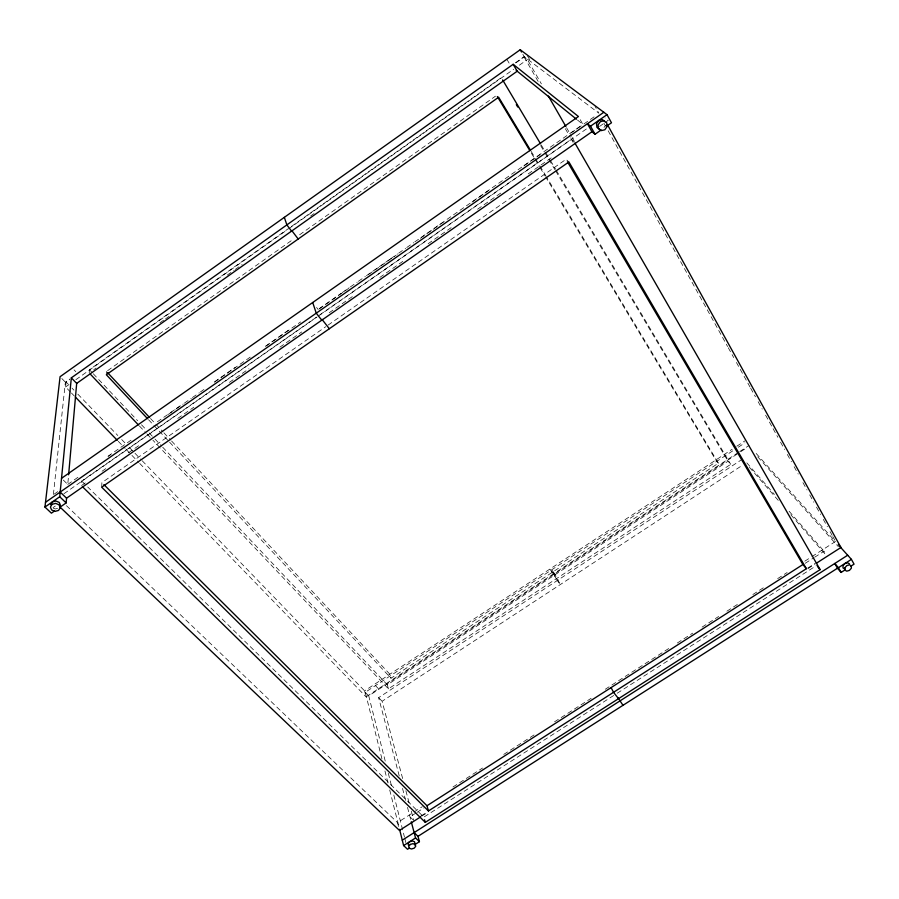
<?xml version="1.0" encoding="UTF-8"?>
<svg xmlns="http://www.w3.org/2000/svg" width="899" height="899" viewBox="0 0 899 899"><rect width="100%" height="100%" fill="white"/><g stroke="black" fill="none" stroke-linecap="round" stroke-linejoin="round"><path stroke-width="0.67" stroke-dasharray="4.5 3.37" d="M101.711 487.202L101.89 482.639L325.775 326.697M106.34 374.737L106.475 371.467M316.515 317.145L81.708 481.077L81.393 485.651L87.136 481.65M89.203 372.961L89.428 369.703L288.04 228.852M63.312 480.066L67.773 484.404L68.627 474.717M53.401 494.529L65.369 382.176L69.796 379.03M70.47 392.02L65.593 386.986L66.11 382.041L69.549 379.603M604.004 127.444L605.51 125.309M515.273 62.908L524.162 56.603L598.88 113.24L595.116 106.43M516.105 62.728L524.117 57.042L527.387 59.525L541.378 83.877M291.467 226.424L500.574 78.134L502.631 79.91M65.593 386.986L69.021 384.558M75.876 379.693L287.343 229.739M288.489 228.93L513.666 69.257M519.386 65.2L527.387 59.525M93.766 369.725L96.047 368.107M159.955 322.808L164.517 319.572M165.663 318.763L169.079 316.347M227.29 275.083L234.133 270.228M235.268 269.419L242.123 264.576M310.627 216.018L314.054 213.58M107.622 370.658L293.872 238.842M299.592 234.796L495.473 96.171M67.773 484.404L78.112 477.178M107.97 456.31L132.086 439.454M157.347 421.8L182.609 404.145M214.76 381.682L235.437 367.23M265.295 346.362L288.264 330.315M319.269 308.649L341.137 293.355M342.294 292.557L349.194 287.725M350.352 286.927L357.263 282.095M358.409 281.286L365.32 276.465M366.466 275.656L389.492 259.564M390.638 258.766L397.549 253.934M398.707 253.136L405.606 248.304M406.764 247.506L413.664 242.674M414.821 241.865L581.743 125.208M54.322 494.045L57.772 491.629M108.408 456.243L110.712 454.636M168.248 414.428L175.159 409.596M176.305 408.798L183.216 403.977M184.362 403.168L191.262 398.347M192.42 397.538L199.32 392.717M200.477 391.908L203.927 389.492M214.288 382.255L252.259 355.712M266.07 346.07L300.592 321.943M319.01 309.076L348.936 288.163M368.5 274.487L396.111 255.192M420.283 238.302L444.454 221.412M472.076 202.106L490.483 189.24M523.859 165.922L539.973 154.662M571.045 132.94L595.217 116.061M319.977 314.729L571.281 139.278L574.203 141.806M63.941 493.72L316.942 317.077M318.089 316.279L587.193 128.4M102.048 471.245L106.633 468.042M128.433 452.826L139.907 444.825M177.777 418.406L193.836 407.202M229.402 382.378L248.911 368.77M279.892 347.16L301.693 331.945M329.248 312.717L354.543 295.063M379.85 277.409L402.842 261.362M428.149 243.708L451.152 227.661M477.594 209.209L501.754 192.352M528.196 173.9L551.199 157.853M53.052 507.62L55.3 506.047M599.566 126.422L603.914 123.388M605.005 122.624L608.263 120.354L605.139 117.983M328.068 325.101L566.044 159.337L568.91 161.977M738.562 452.332L366.084 696.86L364.578 690.859L732.123 449.298M736.809 446.23L745.001 440.836M381.906 758.778L365.264 692.297L735.034 449.354M738.315 447.196L744.9 442.87M169.596 442.173L391.009 678.228L718.447 463.187L547.086 177.878M739.731 451.556L749.103 445.41M385.222 761.06L368.736 695.893L737.596 453.759M740.888 451.601L747.451 447.286M388.424 688.848L387.323 684.836L728.044 461.221L730.718 464.356L388.424 688.848L152.909 440.218M399.223 775.927L378.636 697.646L741.99 459.434M402.651 778.556L382.109 701.276L742.226 465.401M398.482 826.518L397.504 822.596L412.855 812.752M414.034 811.988L422.305 806.684M452.995 786.985L482.516 768.038M503.766 754.396L536.827 733.179M554.537 721.818L591.126 698.321M605.297 689.23L671.418 646.797M677.318 643.01L692.668 633.154M702.108 627.097L718.638 616.489M726.909 611.185L739.888 602.847M752.879 594.509L764.689 586.935M777.669 578.596L787.119 572.539M804.83 561.167L810.729 557.38M811.909 556.627L835.519 541.468M415.877 813.089L410 816.865L412.866 819.652M417.057 812.336L424.114 807.808M805.234 563.28L813.471 557.998M814.64 557.245L824.046 551.211L826.046 554.75M420.901 816.045L426.811 812.258M807.853 568.022L814.921 563.482M421.889 816.067L427.8 812.28M807.886 568.674L814.966 564.134M613.702 695.478L423.845 817.124L87.709 486.977M617.242 693.208L816.607 565.482M57.592 508.351L55.232 508.969L52.996 508.036M577.518 120.05L582.9 124.41L579.709 118.769M66.47 505.676L397.504 822.596M81.708 481.077L86.709 485.999M61.84 378.524L65.369 382.176M365.264 692.297L368.736 695.893M71.448 393.02L74.37 396.043M118.275 441.319L125.107 448.354M126.085 449.365L130.962 454.4M131.939 455.4L138.761 462.446M139.738 463.446L366.084 696.86M66.11 382.041L68.066 384.053M71.965 388.098L73.92 390.11M77.82 394.144L117.814 435.521M121.713 439.566L125.613 443.6M129.512 447.635L141.222 459.749M142.199 460.76L364.578 690.859M378.636 697.646L382.109 701.276M74.044 369.86L75.797 371.692M375.467 685.6L378.906 689.218M89.428 369.703L92.316 372.759M93.282 373.782L137.626 420.698M141.491 424.778L145.346 428.857M149.2 432.936L154.021 438.027M154.988 439.049L161.73 446.185M162.697 447.208L387.323 684.836M139.39 425.957L146.155 433.082M147.121 434.105L151.942 439.195M150.515 418.518L162.966 431.823M163.921 432.846L170.63 440.004M171.585 441.027L389.885 674.25L391.009 678.228M148.515 419.698L168.641 441.151M756.16 453.456L834.879 540.973M757.778 456.872L838.441 546.761M746.844 462.873L774.41 494.416M789.12 511.25L824.046 551.211M749.429 467.311L778.871 501.069M790.828 514.779L825.799 554.874M718.447 463.187L715.829 460.03L545.817 177.204M316.572 307.469L318.111 309.447M554.492 575.124L549.907 569.078L556.357 578.72M531.185 151.392L534.793 157.415M535.523 158.617L539.13 164.641M539.861 165.843L546.367 176.676M531.343 153.133L534.242 157.943M534.961 159.145L539.299 166.371M540.029 167.574L545.097 176.002M541.243 144.986L544.816 151.021M545.536 152.223L549.828 159.449M550.536 160.651L555.548 169.091M556.256 170.293L730.718 464.356M540.636 145.593L544.21 151.616M544.929 152.819L554.941 169.686M555.661 170.889L728.044 461.221M506.845 59.233L510.171 64.93M522.847 54.311L524.162 56.603M524.117 57.042L538.793 82.551M565.359 128.703L570.247 137.21M570.955 138.424L573.371 142.919M527.443 55.805L530.77 61.604M566.55 127.692L571.449 136.21M572.146 137.435L574.247 141.087M604.094 123.455L605.454 125.905M608.162 130.805L727.617 346.553M728.291 347.778L733.719 357.588M736.438 362.488L750.013 387.008M750.687 388.233L755.441 396.819M758.149 401.718L762.228 409.079M765.622 415.203L772.41 427.463M773.084 428.688L777.837 437.274M780.546 442.173L784.625 449.522M787.333 454.433L791.412 461.783M794.12 466.693L798.2 474.043M802.942 482.628L807.021 489.977M809.729 494.888L813.809 502.238M816.517 507.148L820.596 514.498M823.304 519.397L827.383 526.758M830.092 531.657L832.126 535.332M832.811 536.568L834.845 540.243M405.899 790.76L409.494 804.313M411.304 811.1L413.821 820.585M402.516 788.423L405.719 800.616M407.505 807.381L411.034 820.798M388.312 773.286L391.75 786.861M393.807 795.008L404.46 837.093M404.808 838.452L405.831 842.532M384.963 770.994L388.02 783.209M389.716 789.985L398.875 826.619M554.717 573.809L551.694 569.82L557.256 580.552L560.302 584.564L554.717 573.809"/><path stroke-width="1.35" d="M59.828 507.317L66.144 502.912L66.56 498.192L591.947 131.737L595.048 134.243L601.206 129.95M68.627 474.717L76.685 383.401L71.336 377.838L513.172 64.301L578.439 116.522L61.525 478.324M54.569 510.98L51.412 513.172L44.95 507.07L59.727 496.754L71.336 377.838M44.95 507.07L60.076 376.703L520.218 49.737L607.016 114.667L611.477 122.781L606.342 126.366M50.67 504.642L52.333 501.923L55.884 501.001L59.244 502.417L60.435 505.339M76.685 383.401L517.206 71.223L513.172 64.301M45.501 502.316L603.825 112.274M591.947 131.737L587.44 123.725L590.519 126.186L607.016 114.667M428.452 810.954L426.98 805.74L802.908 564.527L806.381 568.696L428.452 810.954L101.711 487.202L568.91 161.977L806.381 568.696M420.71 816.82L399.471 830.44L59.671 506.744M816.146 563.37L840.936 547.491L607.376 124.534M82.393 486.64L425.294 822.36L820.124 569.629L574.899 143.02M402.28 840.183L847.69 555.222M409.517 848.004L407.539 849.263L403.617 845.566L415.54 837.947L411.293 821.81M414.473 844.846L419.428 841.678L418.001 836.328L837.452 568.235L841.104 572.427L845.42 569.674M837.452 568.235L834.778 563.482L838.43 567.662L851.42 559.369L854.05 564.156L850.814 566.224M603.937 120.803L600.352 121.657L598.082 124.894L598.476 128.602L601.274 130.613L604.847 129.771L607.106 126.545L606.735 122.837L602.341 119.578L598.768 120.432L596.509 123.657L596.902 127.355L599.689 129.366M844.903 569.056L843.015 567.977L843.015 565.685L844.925 563.516L847.6 562.752L849.488 563.842M516.217 70.414L576.439 119.185M59.727 496.754L66.144 502.912M415.54 837.947L419.428 841.678M60.177 492.068L66.56 498.192M414.136 832.598L418.001 836.328M103.879 484.617L426.98 805.74M75.347 397.043L117.297 440.308M90.17 373.984L138.424 424.935M107.43 372.489L149.56 417.496M147.56 418.676L106.34 374.737L498.642 97.227L530.455 150.189M838.228 544.479L840.936 547.491M840.396 547.12L851.42 559.369M817.483 566.516L820.124 569.629M321.752 320.19L316.257 313.167L312.706 302.514M622.996 705.31L617.871 697.568M322.011 319.381L329.337 328.753M618.512 698.68L613.534 692.309L611.095 687.6M291.973 230.818L298.198 239.01M291.579 231.11L286.86 224.896L284.342 217.344M497.349 96.564L529.904 150.717M502.631 79.91L540.535 143.784M516.318 104.632L517.745 107.048M567.46 161.753L802.908 564.527M520.218 49.737L521.532 52.018M548.368 96.047L565.853 126.478M590.519 126.186L595.048 134.243M838.43 567.662L841.104 572.427M424.564 819.742L425.294 822.36M408.562 845.521L408.045 843.655L409.573 841.767L412.259 840.958L414.506 841.722L415.012 843.588M399.561 829.339L403.617 845.566M844.869 567.786L844.858 570.078L846.757 571.168L849.431 570.393L851.342 568.235L851.364 565.932L849.465 564.842L846.779 565.617L844.869 567.786M52.075 504.305L50.411 507.036L51.614 509.958L54.985 511.374L58.536 510.441L60.211 507.721L59.019 504.8L55.648 503.384L52.075 504.305M410.27 844.464L408.73 846.364L409.247 848.229L411.506 848.982L414.181 848.173L415.72 846.285L415.214 844.419L412.956 843.655L410.27 844.464"/></g></svg>
